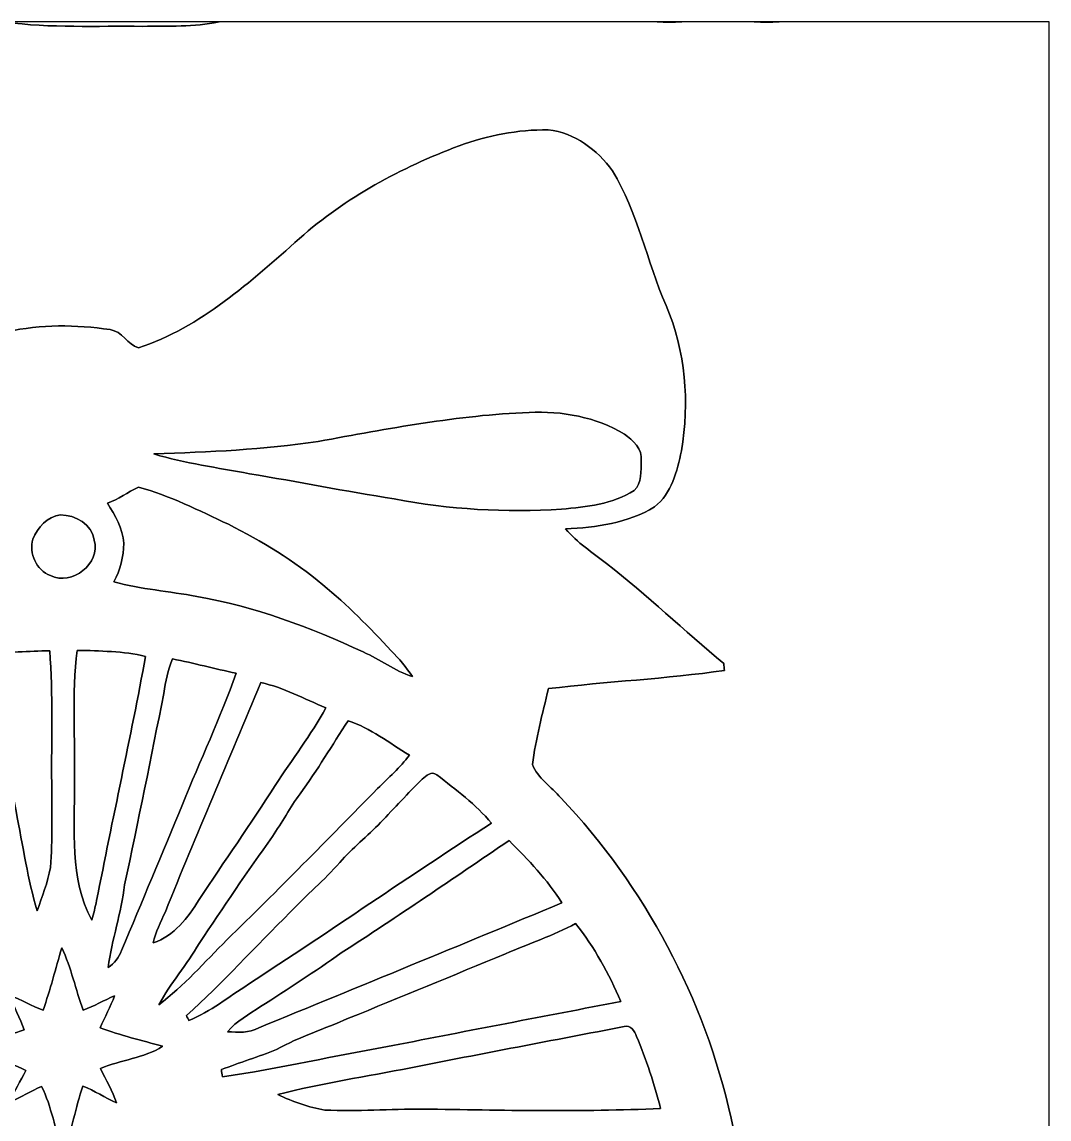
# Model space of a CAD drawing. Header units: centimetres. Extents: x -16.8 to 16.8, y -16.7 to 16.7.
# Drawn here: x -0.74 to 16.77, y -2.04 to 16.67 of the extents above; entities that cross this region are included whole.
import ezdxf

# ---------------------------------------------------------------- set-up
doc = ezdxf.new("R2010")
doc.units = ezdxf.units.CM
doc.header["$MEASUREMENT"] = 0
doc.layers.add('Layer 1', color=7, linetype='Continuous')

msp = doc.modelspace()

# ---------------------------------------------------------------- linework, layer by layer
at = {"layer": 'Layer 1', "color": 7}
for points, knots in [([(-16.77458, 16.66875), (-16.77458, 16.66875), (-15.49682, 16.66875), (-15.49682, 16.66875), (-15.49682, 16.66875), (-15.00046, 16.59537), (-14.48047, 16.54069), (-13.9887, 16.66875), (-13.9887, 16.66875), (-13.9887, 16.66875), (-10.36955, 16.66875), (-10.36955, 16.66875), (-10.36955, 16.66875), (-10.22914, 16.66699), (-10.08839, 16.66699), (-9.94728, 16.66875), (-9.94728, 16.66875), (-9.94728, 16.66875), (-8.74677, 16.66875), (-8.74677, 16.66875), (-8.74677, 16.66875), (-8.60637, 16.66699), (-8.46526, 16.66699), (-8.3245, 16.66875), (-8.3245, 16.66875), (-8.3245, 16.66875), (-1.02623, 16.66875), (-1.02623, 16.66875), (-1.02623, 16.66875), (-0.24836, 16.55939), (0.53975, 16.60419), (1.32292, 16.59361), (1.32292, 16.59361), (1.75613, 16.60243), (2.1971, 16.57703), (2.62361, 16.66875), (2.62361, 16.66875), (2.62361, 16.66875), (10.09156, 16.66875), (10.09156, 16.66875), (10.09156, 16.66875), (10.23126, 16.66699), (10.37237, 16.66699), (10.51384, 16.66875), (10.51384, 16.66875), (10.51384, 16.66875), (11.74962, 16.66875), (11.74962, 16.66875), (11.74962, 16.66875), (11.88932, 16.66699), (12.03078, 16.66699), (12.17189, 16.66875), (12.17189, 16.66875), (12.17189, 16.66875), (16.77458, 16.66875), (16.77458, 16.66875), (16.77458, 16.66875), (16.77458, 16.66875), (16.77458, -16.66875), (16.77458, -16.66875), (16.77458, -16.66875), (16.77458, -16.66875), (-16.77458, -16.66875), (-16.77458, -16.66875), (-16.77458, -16.66875), (-16.77458, -16.66875), (-16.77458, 16.66875), (-16.77458, 16.66875), (-16.77458, 16.66875), (-16.77458, 16.66875), (-16.77458, 16.66875), (-16.77458, 16.66875)], [0, 0, 0, 0, 0.05263158, 0.05263158, 0.05263158, 0.05263158, 0.10526316, 0.10526316, 0.10526316, 0.10526316, 0.15789474, 0.15789474, 0.15789474, 0.15789474, 0.21052632, 0.21052632, 0.21052632, 0.21052632, 0.26315789, 0.26315789, 0.26315789, 0.26315789, 0.31578947, 0.31578947, 0.31578947, 0.31578947, 0.36842105, 0.36842105, 0.36842105, 0.36842105, 0.42105263, 0.42105263, 0.42105263, 0.42105263, 0.47368421, 0.47368421, 0.47368421, 0.47368421, 0.52631579, 0.52631579, 0.52631579, 0.52631579, 0.57894737, 0.57894737, 0.57894737, 0.57894737, 0.63157895, 0.63157895, 0.63157895, 0.63157895, 0.68421053, 0.68421053, 0.68421053, 0.68421053, 0.73684211, 0.73684211, 0.73684211, 0.73684211, 0.78947368, 0.78947368, 0.78947368, 0.78947368, 0.84210526, 0.84210526, 0.84210526, 0.84210526, 0.89473684, 0.89473684, 0.89473684, 0.89473684, 1, 1, 1, 1]), ([(-9.51301, 14.02644), (-9.83368, 13.45001), (-9.97091, 12.79701), (-10.21292, 12.18812), (-10.21292, 12.18812), (-10.44187, 11.61239), (-10.66024, 11.01584), (-10.66624, 10.38825), (-10.66624, 10.38825), (-10.67788, 9.75889), (-10.65248, 9.06533), (-10.27113, 8.53264), (-10.27113, 8.53264), (-9.84744, 8.0899), (-9.18528, 8.09061), (-8.62048, 8.0264), (-8.62048, 8.0264), (-9.08015, 7.59813), (-9.60826, 7.25029), (-10.07463, 6.82907), (-10.07463, 6.82907), (-10.45492, 6.48053), (-10.86838, 6.16832), (-11.22927, 5.79861), (-11.22927, 5.79861), (-11.27689, 5.74887), (-11.31041, 5.68854), (-11.34674, 5.63069), (-11.34674, 5.63069), (-11.03277, 5.52379), (-10.69658, 5.52591), (-10.37026, 5.49487), (-10.37026, 5.49487), (-9.68834, 5.42255), (-9.00571, 5.36152), (-8.32379, 5.29026), (-8.32379, 5.29026), (-8.22254, 4.89656), (-8.13329, 4.49862), (-8.08284, 4.09504), (-8.08284, 4.09504), (-8.02746, 3.94018), (-8.14846, 3.82482), (-8.24265, 3.7278), (-8.24265, 3.7278), (-8.52417, 3.44417), (-8.81168, 3.16442), (-9.05686, 2.84762), (-9.05686, 2.84762), (-10.83275, 0.66463), (-11.83323, -2.16958), (-11.66813, -4.99145), (-11.66813, -4.99145), (-11.62791, -6.1274), (-11.43247, -7.26228), (-11.04618, -8.33296), (-11.04618, -8.33296), (-10.12402, -11.06205), (-8.11318, -13.38545), (-5.59188, -14.76269), (-5.59188, -14.76269), (-4.24639, -15.47742), (-2.77072, -15.95402), (-1.25236, -16.10642), (-1.25236, -16.10642), (2.48144, -16.5287), (6.38492, -15.00011), (8.8071, -12.12286), (8.8071, -12.12286), (9.11684, -11.79054), (9.40788, -11.4367), (9.63789, -11.04406), (9.63789, -11.04406), (10.08592, -10.37167), (10.47891, -9.65976), (10.77912, -8.90905), (10.77912, -8.90905), (11.67977, -6.74511), (11.84451, -4.30706), (11.3538, -2.02248), (11.3538, -2.02248), (10.90154, 0.01588), (9.88554, 1.92476), (8.4515, 3.44205), (8.4515, 3.44205), (8.28428, 3.62338), (8.06309, 3.77543), (7.96607, 4.00614), (7.96607, 4.00614), (8.02464, 4.44359), (8.13541, 4.87327), (8.24089, 5.30154), (8.24089, 5.30154), (9.23854, 5.42325), (10.24431, 5.46911), (11.2395, 5.61128), (11.2395, 5.61128), (11.23703, 5.64056), (11.23209, 5.69877), (11.22997, 5.72805), (11.22997, 5.72805), (10.55511, 6.28685), (9.92505, 6.89857), (9.23008, 7.43267), (9.23008, 7.43267), (8.9916, 7.62388), (8.72913, 7.78898), (8.53017, 8.02534), (8.53017, 8.02534), (9.05404, 8.05145), (9.59414, 8.12165), (10.04958, 8.4014), (10.04958, 8.4014), (10.34097, 8.62965), (10.43481, 9.0103), (10.50819, 9.35426), (10.50819, 9.35426), (10.64754, 10.18328), (10.57839, 11.05711), (10.24537, 11.83393), (10.24537, 11.83393), (9.91552, 12.58923), (9.76665, 13.42108), (9.33203, 14.12981), (9.33203, 14.12981), (9.07239, 14.48647), (8.68856, 14.78315), (8.23701, 14.82866), (8.23701, 14.82866), (7.71878, 14.83536), (7.20302, 14.73129), (6.71618, 14.55667), (6.71618, 14.55667), (5.73123, 14.18272), (4.78296, 13.68107), (3.9938, 12.97481), (3.9938, 12.97481), (3.16759, 12.24245), (2.31528, 11.46316), (1.24919, 11.11179), (1.24919, 11.11179), (1.06856, 11.16683), (0.96943, 11.39754), (0.76553, 11.42224), (0.76553, 11.42224), (0.18591, 11.50937), (-0.41451, 11.51467), (-0.98813, 11.38555), (-0.98813, 11.38555), (-1.15323, 11.33934), (-1.26718, 11.19928), (-1.39559, 11.09627), (-1.39559, 11.09627), (-2.10785, 11.39472), (-2.76613, 11.81135), (-3.3595, 12.30383), (-3.3595, 12.30383), (-3.81141, 12.67354), (-4.2097, 13.10711), (-4.693, 13.43872), (-4.693, 13.43872), (-5.65785, 14.11852), (-6.75993, 14.63428), (-7.9308, 14.82266), (-7.9308, 14.82266), (-8.5665, 14.94472), (-9.20997, 14.57713), (-9.51301, 14.02644)], [0, 0, 0, 0, 0.02325581, 0.02325581, 0.02325581, 0.02325581, 0.04651163, 0.04651163, 0.04651163, 0.04651163, 0.06976744, 0.06976744, 0.06976744, 0.06976744, 0.09302326, 0.09302326, 0.09302326, 0.09302326, 0.11627907, 0.11627907, 0.11627907, 0.11627907, 0.13953488, 0.13953488, 0.13953488, 0.13953488, 0.1627907, 0.1627907, 0.1627907, 0.1627907, 0.18604651, 0.18604651, 0.18604651, 0.18604651, 0.20930233, 0.20930233, 0.20930233, 0.20930233, 0.23255814, 0.23255814, 0.23255814, 0.23255814, 0.25581395, 0.25581395, 0.25581395, 0.25581395, 0.27906977, 0.27906977, 0.27906977, 0.27906977, 0.30232558, 0.30232558, 0.30232558, 0.30232558, 0.3255814, 0.3255814, 0.3255814, 0.3255814, 0.34883721, 0.34883721, 0.34883721, 0.34883721, 0.37209302, 0.37209302, 0.37209302, 0.37209302, 0.39534884, 0.39534884, 0.39534884, 0.39534884, 0.41860465, 0.41860465, 0.41860465, 0.41860465, 0.44186047, 0.44186047, 0.44186047, 0.44186047, 0.46511628, 0.46511628, 0.46511628, 0.46511628, 0.48837209, 0.48837209, 0.48837209, 0.48837209, 0.51162791, 0.51162791, 0.51162791, 0.51162791, 0.53488372, 0.53488372, 0.53488372, 0.53488372, 0.55813953, 0.55813953, 0.55813953, 0.55813953, 0.58139535, 0.58139535, 0.58139535, 0.58139535, 0.60465116, 0.60465116, 0.60465116, 0.60465116, 0.62790698, 0.62790698, 0.62790698, 0.62790698, 0.65116279, 0.65116279, 0.65116279, 0.65116279, 0.6744186, 0.6744186, 0.6744186, 0.6744186, 0.69767442, 0.69767442, 0.69767442, 0.69767442, 0.72093023, 0.72093023, 0.72093023, 0.72093023, 0.74418605, 0.74418605, 0.74418605, 0.74418605, 0.76744186, 0.76744186, 0.76744186, 0.76744186, 0.79069767, 0.79069767, 0.79069767, 0.79069767, 0.81395349, 0.81395349, 0.81395349, 0.81395349, 0.8372093, 0.8372093, 0.8372093, 0.8372093, 0.86046512, 0.86046512, 0.86046512, 0.86046512, 0.88372093, 0.88372093, 0.88372093, 0.88372093, 0.90697674, 0.90697674, 0.90697674, 0.90697674, 0.93023256, 0.93023256, 0.93023256, 0.93023256, 0.95348837, 0.95348837, 0.95348837, 0.95348837, 1, 1, 1, 1]), ([(7.90892, 10.01148), (8.47019, 10.03759), (9.05016, 9.93387), (9.53488, 9.64001), (9.53488, 9.64001), (9.68199, 9.53523), (9.84356, 9.39059), (9.82169, 9.1888), (9.82169, 9.1888), (9.81463, 9.02159), (9.84074, 8.80463), (9.70174, 8.67974), (9.70174, 8.67974), (9.3345, 8.44409), (8.88788, 8.40176), (8.4642, 8.36224), (8.4642, 8.36224), (7.51064, 8.30121), (6.54897, 8.35519), (5.61022, 8.53546), (5.61022, 8.53546), (4.78614, 8.66775), (3.96699, 8.82862), (3.14396, 8.96655), (3.14396, 8.96655), (2.59927, 9.06851), (2.04611, 9.14118), (1.51412, 9.30275), (1.51412, 9.30275), (2.45004, 9.33909), (3.38949, 9.37401), (4.31659, 9.51618), (4.31659, 9.51618), (5.5058, 9.73349), (6.69784, 9.96315), (7.90892, 10.01148)], [0, 0, 0, 0, 0.1, 0.1, 0.1, 0.1, 0.2, 0.2, 0.2, 0.2, 0.3, 0.3, 0.3, 0.3, 0.4, 0.4, 0.4, 0.4, 0.5, 0.5, 0.5, 0.5, 0.6, 0.6, 0.6, 0.6, 0.7, 0.7, 0.7, 0.7, 0.8, 0.8, 0.8, 0.8, 1, 1, 1, 1]), ([(0.72002, 8.46314), (0.9084, 8.52981), (1.07103, 8.6487), (1.24848, 8.73689), (1.24848, 8.73689), (1.78541, 8.59261), (2.28318, 8.33861), (2.78447, 8.10366), (2.78447, 8.10366), (3.35139, 7.81367), (3.9056, 7.48736), (4.39102, 7.07249), (4.39102, 7.07249), (4.81189, 6.73135), (5.19042, 6.34294), (5.56084, 5.94854), (5.56084, 5.94854), (5.68854, 5.80849), (5.81907, 5.66843), (5.92032, 5.50721), (5.92032, 5.50721), (5.62187, 5.60564), (5.36716, 5.79861), (5.08176, 5.92667), (5.08176, 5.92667), (4.1783, 6.35035), (3.23215, 6.70101), (2.24578, 6.87211), (2.24578, 6.87211), (1.77588, 6.96419), (1.29434, 6.99382), (0.83256, 7.12294), (0.83256, 7.12294), (0.93804, 7.32508), (0.99907, 7.5505), (1.00013, 7.7791), (1.00013, 7.7791), (0.97719, 8.03204), (0.85549, 8.25535), (0.72002, 8.46314)], [0, 0, 0, 0, 0.09090909, 0.09090909, 0.09090909, 0.09090909, 0.18181818, 0.18181818, 0.18181818, 0.18181818, 0.27272727, 0.27272727, 0.27272727, 0.27272727, 0.36363636, 0.36363636, 0.36363636, 0.36363636, 0.45454545, 0.45454545, 0.45454545, 0.45454545, 0.54545455, 0.54545455, 0.54545455, 0.54545455, 0.63636364, 0.63636364, 0.63636364, 0.63636364, 0.72727273, 0.72727273, 0.72727273, 0.72727273, 0.81818182, 0.81818182, 0.81818182, 0.81818182, 1, 1, 1, 1]), ([(-0.07796, 8.26276), (0.1711, 8.26629), (0.46249, 8.10084), (0.49565, 7.83414), (0.49565, 7.83414), (0.6096, 7.42844), (0.11818, 7.05379), (-0.25118, 7.22842), (-0.25118, 7.22842), (-0.49177, 7.32296), (-0.61842, 7.60871), (-0.55139, 7.85283), (-0.55139, 7.85283), (-0.46143, 8.0458), (-0.30727, 8.23948), (-0.07796, 8.26276)], [0, 0, 0, 0, 0.2, 0.2, 0.2, 0.2, 0.4, 0.4, 0.4, 0.4, 0.6, 0.6, 0.6, 0.6, 1, 1, 1, 1]), ([(-1.33033, 5.87304), (-0.97649, 5.92314), (-0.61948, 5.94042), (-0.26247, 5.94854), (-0.26247, 5.94854), (-0.20532, 5.19606), (-0.23636, 4.44041), (-0.22825, 3.68653), (-0.22825, 3.68653), (-0.23248, 3.20887), (-0.2099, 2.72979), (-0.25047, 2.25284), (-0.25047, 2.25284), (-0.29316, 1.99743), (-0.39441, 1.75613), (-0.47519, 1.5113), (-0.47519, 1.5113), (-0.55598, 1.77906), (-0.61807, 2.05176), (-0.66922, 2.32657), (-0.66922, 2.32657), (-0.88794, 3.50908), (-1.13206, 4.68701), (-1.33033, 5.87304)], [0, 0, 0, 0, 0.14285714, 0.14285714, 0.14285714, 0.14285714, 0.28571429, 0.28571429, 0.28571429, 0.28571429, 0.42857143, 0.42857143, 0.42857143, 0.42857143, 0.57142857, 0.57142857, 0.57142857, 0.57142857, 0.71428571, 0.71428571, 0.71428571, 0.71428571, 1, 1, 1, 1]), ([(0.20532, 5.95418), (0.59514, 5.94501), (0.9906, 5.94113), (1.37301, 5.85188), (1.37301, 5.85188), (1.11407, 4.45982), (0.80857, 3.07693), (0.53763, 1.68698), (0.53763, 1.68698), (0.51223, 1.57692), (0.4886, 1.46438), (0.45544, 1.35573), (0.45544, 1.35573), (0.06138, 2.06657), (0.17251, 2.90865), (0.15804, 3.68653), (0.15804, 3.68653), (0.17639, 4.44183), (0.11077, 5.20277), (0.20532, 5.95418)], [0, 0, 0, 0, 0.16666667, 0.16666667, 0.16666667, 0.16666667, 0.33333333, 0.33333333, 0.33333333, 0.33333333, 0.5, 0.5, 0.5, 0.5, 0.66666667, 0.66666667, 0.66666667, 0.66666667, 1, 1, 1, 1]), ([(1.83021, 5.80919), (2.19357, 5.73546), (2.55199, 5.64056), (2.915, 5.56436), (2.915, 5.56436), (2.65042, 4.80378), (2.30082, 4.07458), (2.00025, 3.3274), (2.00025, 3.3274), (1.66088, 2.49484), (1.30845, 1.66793), (0.96308, 0.83785), (0.96308, 0.83785), (0.92004, 0.71826), (0.84138, 0.61595), (0.73413, 0.54716), (0.73413, 0.54716), (0.79904, 1.0227), (0.95603, 1.4799), (1.01459, 1.95721), (1.01459, 1.95721), (1.24495, 3.04341), (1.46826, 4.13103), (1.68169, 5.22076), (1.68169, 5.22076), (1.71521, 5.42008), (1.75084, 5.62222), (1.83021, 5.80919)], [0, 0, 0, 0, 0.125, 0.125, 0.125, 0.125, 0.25, 0.25, 0.25, 0.25, 0.375, 0.375, 0.375, 0.375, 0.5, 0.5, 0.5, 0.5, 0.625, 0.625, 0.625, 0.625, 0.75, 0.75, 0.75, 0.75, 1, 1, 1, 1]), ([(3.33551, 5.4042), (3.7271, 5.32342), (4.07846, 5.12339), (4.44641, 4.97487), (4.44641, 4.97487), (4.19453, 4.51097), (3.86715, 4.09363), (3.58246, 3.65019), (3.58246, 3.65019), (3.16089, 2.99438), (2.71498, 2.35444), (2.28424, 1.70462), (2.28424, 1.70462), (2.09479, 1.39241), (1.8602, 1.08691), (1.50072, 0.96696), (1.50072, 0.96696), (1.54587, 1.15253), (1.63124, 1.32433), (1.70991, 1.49754), (1.70991, 1.49754), (2.23344, 2.80741), (2.79682, 4.10104), (3.33551, 5.4042)], [0, 0, 0, 0, 0.14285714, 0.14285714, 0.14285714, 0.14285714, 0.28571429, 0.28571429, 0.28571429, 0.28571429, 0.42857143, 0.42857143, 0.42857143, 0.42857143, 0.57142857, 0.57142857, 0.57142857, 0.57142857, 0.71428571, 0.71428571, 0.71428571, 0.71428571, 1, 1, 1, 1]), ([(4.82424, 4.75544), (5.20559, 4.62492), (5.52838, 4.37515), (5.86952, 4.16701), (5.86952, 4.16701), (5.71288, 3.9557), (5.51039, 3.78531), (5.32836, 3.59692), (5.32836, 3.59692), (4.47463, 2.73368), (3.62902, 1.86267), (2.75696, 1.01741), (2.75696, 1.01741), (2.38231, 0.63676), (2.02212, 0.23707), (1.59632, -0.08925), (1.59632, -0.08925), (1.79705, 0.27905), (2.07433, 0.59761), (2.28812, 0.95814), (2.28812, 0.95814), (2.69522, 1.57092), (3.10691, 2.18087), (3.53307, 2.78095), (3.53307, 2.78095), (3.69852, 3.01837), (3.83364, 3.27589), (4.00579, 3.50908), (4.00579, 3.50908), (4.30071, 3.90948), (4.5526, 4.33917), (4.82424, 4.75544)], [0, 0, 0, 0, 0.11111111, 0.11111111, 0.11111111, 0.11111111, 0.22222222, 0.22222222, 0.22222222, 0.22222222, 0.33333333, 0.33333333, 0.33333333, 0.33333333, 0.44444444, 0.44444444, 0.44444444, 0.44444444, 0.55555556, 0.55555556, 0.55555556, 0.55555556, 0.66666667, 0.66666667, 0.66666667, 0.66666667, 0.77777778, 0.77777778, 0.77777778, 0.77777778, 1, 1, 1, 1]), ([(6.08718, 3.75638), (6.1528, 3.81141), (6.25052, 3.90525), (6.33624, 3.83152), (6.33624, 3.83152), (6.66503, 3.57928), (6.99982, 3.32528), (7.27075, 3.00884), (7.27075, 3.00884), (5.87657, 2.11138), (4.5145, 1.16522), (3.12526, 0.26035), (3.12526, 0.26035), (2.79224, 0.04763), (2.47826, -0.2032), (2.11208, -0.35736), (2.11208, -0.35736), (2.10114, -0.3362), (2.07892, -0.29351), (2.06798, -0.27199), (2.06798, -0.27199), (2.68887, 0.28328), (3.24238, 0.9077), (3.83893, 1.48802), (3.83893, 1.48802), (4.1088, 1.78294), (4.42277, 2.03412), (4.68136, 2.33892), (4.68136, 2.33892), (4.89585, 2.58339), (5.15408, 2.78377), (5.37739, 3.01872), (5.37739, 3.01872), (5.61446, 3.26425), (5.84271, 3.51825), (6.08718, 3.75638)], [0, 0, 0, 0, 0.1, 0.1, 0.1, 0.1, 0.2, 0.2, 0.2, 0.2, 0.3, 0.3, 0.3, 0.3, 0.4, 0.4, 0.4, 0.4, 0.5, 0.5, 0.5, 0.5, 0.6, 0.6, 0.6, 0.6, 0.7, 0.7, 0.7, 0.7, 0.8, 0.8, 0.8, 0.8, 1, 1, 1, 1]), ([(4.70817, 0.79551), (5.67126, 1.41993), (6.62023, 2.06516), (7.56814, 2.71216), (7.56814, 2.71216), (7.89517, 2.38337), (8.22396, 2.04541), (8.46772, 1.64818), (8.46772, 1.64818), (6.74687, 0.93451), (5.02497, 0.22366), (3.30024, -0.48048), (3.30024, -0.48048), (3.13584, -0.56833), (2.94852, -0.56374), (2.7686, -0.54716), (2.7686, -0.54716), (2.92135, -0.36371), (3.1369, -0.25188), (3.33128, -0.1203), (3.33128, -0.1203), (3.79801, 0.17357), (4.25732, 0.47801), (4.70817, 0.79551)], [0, 0, 0, 0, 0.14285714, 0.14285714, 0.14285714, 0.14285714, 0.28571429, 0.28571429, 0.28571429, 0.28571429, 0.42857143, 0.42857143, 0.42857143, 0.42857143, 0.57142857, 0.57142857, 0.57142857, 0.57142857, 0.71428571, 0.71428571, 0.71428571, 0.71428571, 1, 1, 1, 1]), ([(7.50817, 0.78246), (7.90646, 0.95285), (8.32097, 1.08903), (8.70267, 1.29611), (8.70267, 1.29611), (9.02335, 0.89429), (9.26994, 0.43744), (9.47632, -0.0321), (9.47632, -0.0321), (8.17951, -0.28187), (6.88199, -0.52881), (5.58624, -0.78458), (5.58624, -0.78458), (4.61539, -0.95003), (3.65513, -1.17687), (2.68041, -1.31657), (2.68041, -1.31657), (2.67476, -1.27564), (2.66947, -1.23472), (2.66418, -1.19451), (2.66418, -1.19451), (2.97533, -1.07139), (3.29812, -0.97861), (3.60645, -0.84843), (3.60645, -0.84843), (3.99697, -0.63359), (4.42419, -0.49989), (4.83059, -0.31962), (4.83059, -0.31962), (5.72523, 0.04269), (6.6167, 0.4124), (7.50817, 0.78246)], [0, 0, 0, 0, 0.11111111, 0.11111111, 0.11111111, 0.11111111, 0.22222222, 0.22222222, 0.22222222, 0.22222222, 0.33333333, 0.33333333, 0.33333333, 0.33333333, 0.44444444, 0.44444444, 0.44444444, 0.44444444, 0.55555556, 0.55555556, 0.55555556, 0.55555556, 0.66666667, 0.66666667, 0.66666667, 0.66666667, 0.77777778, 0.77777778, 0.77777778, 0.77777778, 1, 1, 1, 1]), ([(-0.05786, 0.88336), (0.1076, 0.54434), (0.17568, 0.1711), (0.30692, -0.18062), (0.30692, -0.18062), (0.49107, -0.11077), (0.66287, -0.01411), (0.84279, 0.06562), (0.84279, 0.06562), (0.77717, -0.12347), (0.67451, -0.29598), (0.59761, -0.48048), (0.59761, -0.48048), (0.94439, -0.61101), (1.30634, -0.69533), (1.66229, -0.79622), (1.66229, -0.79622), (1.34303, -1.00154), (0.94862, -1.02729), (0.60431, -1.17581), (0.60431, -1.17581), (0.69638, -1.37019), (0.80751, -1.55681), (0.87771, -1.76107), (0.87771, -1.76107), (0.68086, -1.67499), (0.502, -1.55363), (0.30233, -1.47496), (0.30233, -1.47496), (0.17251, -1.83727), (0.12735, -2.22779), (-0.04057, -2.57598), (-0.04057, -2.57598), (-0.1711, -2.21368), (-0.23001, -1.82668), (-0.40181, -1.4792), (-0.40181, -1.4792), (-0.58173, -1.56492), (-0.75318, -1.66758), (-0.93839, -1.74202), (-0.93839, -1.74202), (-0.86289, -1.55822), (-0.76024, -1.38748), (-0.67204, -1.21003), (-0.67204, -1.21003), (-1.01353, -1.02553), (-1.41464, -0.99766), (-1.76001, -0.8195), (-1.76001, -0.8195), (-1.40617, -0.72108), (-1.04775, -0.63712), (-0.70026, -0.51611), (-0.70026, -0.51611), (-0.76941, -0.31538), (-0.87242, -0.12876), (-0.94368, 0.07091), (-0.94368, 0.07091), (-0.74824, -0.00035), (-0.56868, -0.1076), (-0.37394, -0.18203), (-0.37394, -0.18203), (-0.25471, 0.16898), (-0.15946, 0.52705), (-0.05786, 0.88336)], [0, 0, 0, 0, 0.05882353, 0.05882353, 0.05882353, 0.05882353, 0.11764706, 0.11764706, 0.11764706, 0.11764706, 0.17647059, 0.17647059, 0.17647059, 0.17647059, 0.23529412, 0.23529412, 0.23529412, 0.23529412, 0.29411765, 0.29411765, 0.29411765, 0.29411765, 0.35294118, 0.35294118, 0.35294118, 0.35294118, 0.41176471, 0.41176471, 0.41176471, 0.41176471, 0.47058824, 0.47058824, 0.47058824, 0.47058824, 0.52941176, 0.52941176, 0.52941176, 0.52941176, 0.58823529, 0.58823529, 0.58823529, 0.58823529, 0.64705882, 0.64705882, 0.64705882, 0.64705882, 0.70588235, 0.70588235, 0.70588235, 0.70588235, 0.76470588, 0.76470588, 0.76470588, 0.76470588, 0.82352941, 0.82352941, 0.82352941, 0.82352941, 0.88235294, 0.88235294, 0.88235294, 0.88235294, 1, 1, 1, 1]), ([(9.53241, -0.45967), (9.64353, -0.42968), (9.70668, -0.54293), (9.74337, -0.62794), (9.74337, -0.62794), (9.912, -1.02623), (10.04147, -1.44039), (10.15224, -1.85843), (10.15224, -1.85843), (8.80181, -1.91664), (7.44855, -1.88842), (6.09741, -1.86584), (6.09741, -1.86584), (5.54108, -1.86902), (4.98404, -1.90712), (4.42771, -1.88348), (4.42771, -1.88348), (4.14937, -1.83762), (3.8795, -1.74202), (3.62691, -1.61784), (3.62691, -1.61784), (4.37303, -1.42663), (5.13786, -1.31092), (5.89421, -1.16346), (5.89421, -1.16346), (7.1053, -0.92146), (8.31991, -0.69462), (9.53241, -0.45967)], [0, 0, 0, 0, 0.125, 0.125, 0.125, 0.125, 0.25, 0.25, 0.25, 0.25, 0.375, 0.375, 0.375, 0.375, 0.5, 0.5, 0.5, 0.5, 0.625, 0.625, 0.625, 0.625, 0.75, 0.75, 0.75, 0.75, 1, 1, 1, 1])]:
    msp.add_open_spline(points, degree=3, knots=knots, dxfattribs=at)
at = {"layer": 'Layer 1', "color": 251}
for points, knots in [([(-1.02623, 16.66875), (-1.02623, 16.66875), (2.62361, 16.66875), (2.62361, 16.66875), (2.62361, 16.66875), (2.1971, 16.57703), (1.75613, 16.60243), (1.32292, 16.59361), (1.32292, 16.59361), (0.53975, 16.60419), (-0.24836, 16.55939), (-1.02623, 16.66875)], [0, 0, 0, 0, 0.25, 0.25, 0.25, 0.25, 0.5, 0.5, 0.5, 0.5, 1, 1, 1, 1]), ([(10.09156, 16.66875), (10.09156, 16.66875), (10.51384, 16.66875), (10.51384, 16.66875), (10.51384, 16.66875), (10.37237, 16.66699), (10.23126, 16.66699), (10.09156, 16.66875)], [0, 0, 0, 0, 0.33333333, 0.33333333, 0.33333333, 0.33333333, 1, 1, 1, 1]), ([(11.74962, 16.66875), (11.74962, 16.66875), (12.17189, 16.66875), (12.17189, 16.66875), (12.17189, 16.66875), (12.03078, 16.66699), (11.88932, 16.66699), (11.74962, 16.66875)], [0, 0, 0, 0, 0.33333333, 0.33333333, 0.33333333, 0.33333333, 1, 1, 1, 1]), ([(-9.51301, 14.02644), (-9.20997, 14.57713), (-8.5665, 14.94472), (-7.9308, 14.82266), (-7.9308, 14.82266), (-6.75993, 14.63428), (-5.65785, 14.11852), (-4.693, 13.43872), (-4.693, 13.43872), (-4.2097, 13.10711), (-3.81141, 12.67354), (-3.3595, 12.30383), (-3.3595, 12.30383), (-2.76613, 11.81135), (-2.10785, 11.39472), (-1.39559, 11.09627), (-1.39559, 11.09627), (-1.26718, 11.19928), (-1.15323, 11.33934), (-0.98813, 11.38555), (-0.98813, 11.38555), (-0.41451, 11.51467), (0.18591, 11.50937), (0.76553, 11.42224), (0.76553, 11.42224), (0.96943, 11.39754), (1.06856, 11.16683), (1.24919, 11.11179), (1.24919, 11.11179), (2.31528, 11.46316), (3.16759, 12.24245), (3.9938, 12.97481), (3.9938, 12.97481), (4.78296, 13.68107), (5.73123, 14.18272), (6.71618, 14.55667), (6.71618, 14.55667), (7.20302, 14.73129), (7.71878, 14.83536), (8.23701, 14.82866), (8.23701, 14.82866), (8.68856, 14.78315), (9.07239, 14.48647), (9.33203, 14.12981), (9.33203, 14.12981), (9.76665, 13.42108), (9.91552, 12.58923), (10.24537, 11.83393), (10.24537, 11.83393), (10.57839, 11.05711), (10.64754, 10.18328), (10.50819, 9.35426), (10.50819, 9.35426), (10.43481, 9.0103), (10.34097, 8.62965), (10.04958, 8.4014), (10.04958, 8.4014), (9.59414, 8.12165), (9.05404, 8.05145), (8.53017, 8.02534), (8.53017, 8.02534), (8.72913, 7.78898), (8.9916, 7.62388), (9.23008, 7.43267), (9.23008, 7.43267), (9.92505, 6.89857), (10.55511, 6.28685), (11.22997, 5.72805), (11.22997, 5.72805), (11.23209, 5.69877), (11.23703, 5.64056), (11.2395, 5.61128), (11.2395, 5.61128), (10.24431, 5.46911), (9.23854, 5.42325), (8.24089, 5.30154), (8.24089, 5.30154), (8.13541, 4.87327), (8.02464, 4.44359), (7.96607, 4.00614), (7.96607, 4.00614), (8.06309, 3.77543), (8.28428, 3.62338), (8.4515, 3.44205), (8.4515, 3.44205), (9.88554, 1.92476), (10.90154, 0.01588), (11.3538, -2.02248), (11.3538, -2.02248), (11.84451, -4.30706), (11.67977, -6.74511), (10.77912, -8.90905), (10.77912, -8.90905), (10.47891, -9.65976), (10.08592, -10.37167), (9.63789, -11.04406), (9.63789, -11.04406), (9.40788, -11.4367), (9.11684, -11.79054), (8.8071, -12.12286), (8.8071, -12.12286), (6.38492, -15.00011), (2.48144, -16.5287), (-1.25236, -16.10642), (-1.25236, -16.10642), (-2.77072, -15.95402), (-4.24639, -15.47742), (-5.59188, -14.76269), (-5.59188, -14.76269), (-8.11318, -13.38545), (-10.12402, -11.06205), (-11.04618, -8.33296), (-11.04618, -8.33296), (-11.43247, -7.26228), (-11.62791, -6.1274), (-11.66813, -4.99145), (-11.66813, -4.99145), (-11.83323, -2.16958), (-10.83275, 0.66463), (-9.05686, 2.84762), (-9.05686, 2.84762), (-8.81168, 3.16442), (-8.52417, 3.44417), (-8.24265, 3.7278), (-8.24265, 3.7278), (-8.14846, 3.82482), (-8.02746, 3.94018), (-8.08284, 4.09504), (-8.08284, 4.09504), (-8.13329, 4.49862), (-8.22254, 4.89656), (-8.32379, 5.29026), (-8.32379, 5.29026), (-9.00571, 5.36152), (-9.68834, 5.42255), (-10.37026, 5.49487), (-10.37026, 5.49487), (-10.69658, 5.52591), (-11.03277, 5.52379), (-11.34674, 5.63069), (-11.34674, 5.63069), (-11.31041, 5.68854), (-11.27689, 5.74887), (-11.22927, 5.79861), (-11.22927, 5.79861), (-10.86838, 6.16832), (-10.45492, 6.48053), (-10.07463, 6.82907), (-10.07463, 6.82907), (-9.60826, 7.25029), (-9.08015, 7.59813), (-8.62048, 8.0264), (-8.62048, 8.0264), (-9.18528, 8.09061), (-9.84744, 8.0899), (-10.27113, 8.53264), (-10.27113, 8.53264), (-10.65248, 9.06533), (-10.67788, 9.75889), (-10.66624, 10.38825), (-10.66624, 10.38825), (-10.66024, 11.01584), (-10.44187, 11.61239), (-10.21292, 12.18812), (-10.21292, 12.18812), (-9.97091, 12.79701), (-9.83368, 13.45001), (-9.51301, 14.02644), (-9.51301, 14.02644), (-9.51301, 14.02644), (-9.51301, 14.02644), (-9.51301, 14.02644)], [0, 0, 0, 0, 0.02272727, 0.02272727, 0.02272727, 0.02272727, 0.04545455, 0.04545455, 0.04545455, 0.04545455, 0.06818182, 0.06818182, 0.06818182, 0.06818182, 0.09090909, 0.09090909, 0.09090909, 0.09090909, 0.11363636, 0.11363636, 0.11363636, 0.11363636, 0.13636364, 0.13636364, 0.13636364, 0.13636364, 0.15909091, 0.15909091, 0.15909091, 0.15909091, 0.18181818, 0.18181818, 0.18181818, 0.18181818, 0.20454545, 0.20454545, 0.20454545, 0.20454545, 0.22727273, 0.22727273, 0.22727273, 0.22727273, 0.25, 0.25, 0.25, 0.25, 0.27272727, 0.27272727, 0.27272727, 0.27272727, 0.29545455, 0.29545455, 0.29545455, 0.29545455, 0.31818182, 0.31818182, 0.31818182, 0.31818182, 0.34090909, 0.34090909, 0.34090909, 0.34090909, 0.36363636, 0.36363636, 0.36363636, 0.36363636, 0.38636364, 0.38636364, 0.38636364, 0.38636364, 0.40909091, 0.40909091, 0.40909091, 0.40909091, 0.43181818, 0.43181818, 0.43181818, 0.43181818, 0.45454545, 0.45454545, 0.45454545, 0.45454545, 0.47727273, 0.47727273, 0.47727273, 0.47727273, 0.5, 0.5, 0.5, 0.5, 0.52272727, 0.52272727, 0.52272727, 0.52272727, 0.54545455, 0.54545455, 0.54545455, 0.54545455, 0.56818182, 0.56818182, 0.56818182, 0.56818182, 0.59090909, 0.59090909, 0.59090909, 0.59090909, 0.61363636, 0.61363636, 0.61363636, 0.61363636, 0.63636364, 0.63636364, 0.63636364, 0.63636364, 0.65909091, 0.65909091, 0.65909091, 0.65909091, 0.68181818, 0.68181818, 0.68181818, 0.68181818, 0.70454545, 0.70454545, 0.70454545, 0.70454545, 0.72727273, 0.72727273, 0.72727273, 0.72727273, 0.75, 0.75, 0.75, 0.75, 0.77272727, 0.77272727, 0.77272727, 0.77272727, 0.79545455, 0.79545455, 0.79545455, 0.79545455, 0.81818182, 0.81818182, 0.81818182, 0.81818182, 0.84090909, 0.84090909, 0.84090909, 0.84090909, 0.86363636, 0.86363636, 0.86363636, 0.86363636, 0.88636364, 0.88636364, 0.88636364, 0.88636364, 0.90909091, 0.90909091, 0.90909091, 0.90909091, 0.93181818, 0.93181818, 0.93181818, 0.93181818, 0.95454545, 0.95454545, 0.95454545, 0.95454545, 1, 1, 1, 1]), ([(7.90892, 10.01148), (6.69784, 9.96315), (5.5058, 9.73349), (4.31659, 9.51618), (4.31659, 9.51618), (3.38949, 9.37401), (2.45004, 9.33909), (1.51412, 9.30275), (1.51412, 9.30275), (2.04611, 9.14118), (2.59927, 9.06851), (3.14396, 8.96655), (3.14396, 8.96655), (3.96699, 8.82862), (4.78614, 8.66775), (5.61022, 8.53546), (5.61022, 8.53546), (6.54897, 8.35519), (7.51064, 8.30121), (8.4642, 8.36224), (8.4642, 8.36224), (8.88788, 8.40176), (9.3345, 8.44409), (9.70174, 8.67974), (9.70174, 8.67974), (9.84074, 8.80463), (9.81463, 9.02159), (9.82169, 9.1888), (9.82169, 9.1888), (9.84356, 9.39059), (9.68199, 9.53523), (9.53488, 9.64001), (9.53488, 9.64001), (9.05016, 9.93387), (8.47019, 10.03759), (7.90892, 10.01148), (7.90892, 10.01148), (7.90892, 10.01148), (7.90892, 10.01148), (7.90892, 10.01148)], [0, 0, 0, 0, 0.09090909, 0.09090909, 0.09090909, 0.09090909, 0.18181818, 0.18181818, 0.18181818, 0.18181818, 0.27272727, 0.27272727, 0.27272727, 0.27272727, 0.36363636, 0.36363636, 0.36363636, 0.36363636, 0.45454545, 0.45454545, 0.45454545, 0.45454545, 0.54545455, 0.54545455, 0.54545455, 0.54545455, 0.63636364, 0.63636364, 0.63636364, 0.63636364, 0.72727273, 0.72727273, 0.72727273, 0.72727273, 0.81818182, 0.81818182, 0.81818182, 0.81818182, 1, 1, 1, 1]), ([(0.72002, 8.46314), (0.85549, 8.25535), (0.97719, 8.03204), (1.00013, 7.7791), (1.00013, 7.7791), (0.99907, 7.5505), (0.93804, 7.32508), (0.83256, 7.12294), (0.83256, 7.12294), (1.29434, 6.99382), (1.77588, 6.96419), (2.24578, 6.87211), (2.24578, 6.87211), (3.23215, 6.70101), (4.1783, 6.35035), (5.08176, 5.92667), (5.08176, 5.92667), (5.36716, 5.79861), (5.62187, 5.60564), (5.92032, 5.50721), (5.92032, 5.50721), (5.81907, 5.66843), (5.68854, 5.80849), (5.56084, 5.94854), (5.56084, 5.94854), (5.19042, 6.34294), (4.81189, 6.73135), (4.39102, 7.07249), (4.39102, 7.07249), (3.9056, 7.48736), (3.35139, 7.81367), (2.78447, 8.10366), (2.78447, 8.10366), (2.28318, 8.33861), (1.78541, 8.59261), (1.24848, 8.73689), (1.24848, 8.73689), (1.07103, 8.6487), (0.9084, 8.52981), (0.72002, 8.46314), (0.72002, 8.46314), (0.72002, 8.46314), (0.72002, 8.46314), (0.72002, 8.46314)], [0, 0, 0, 0, 0.08333333, 0.08333333, 0.08333333, 0.08333333, 0.16666667, 0.16666667, 0.16666667, 0.16666667, 0.25, 0.25, 0.25, 0.25, 0.33333333, 0.33333333, 0.33333333, 0.33333333, 0.41666667, 0.41666667, 0.41666667, 0.41666667, 0.5, 0.5, 0.5, 0.5, 0.58333333, 0.58333333, 0.58333333, 0.58333333, 0.66666667, 0.66666667, 0.66666667, 0.66666667, 0.75, 0.75, 0.75, 0.75, 0.83333333, 0.83333333, 0.83333333, 0.83333333, 1, 1, 1, 1]), ([(-0.07796, 8.26276), (-0.30727, 8.23948), (-0.46143, 8.0458), (-0.55139, 7.85283), (-0.55139, 7.85283), (-0.61842, 7.60871), (-0.49177, 7.32296), (-0.25118, 7.22842), (-0.25118, 7.22842), (0.11818, 7.05379), (0.6096, 7.42844), (0.49565, 7.83414), (0.49565, 7.83414), (0.46249, 8.10084), (0.1711, 8.26629), (-0.07796, 8.26276), (-0.07796, 8.26276), (-0.07796, 8.26276), (-0.07796, 8.26276), (-0.07796, 8.26276)], [0, 0, 0, 0, 0.16666667, 0.16666667, 0.16666667, 0.16666667, 0.33333333, 0.33333333, 0.33333333, 0.33333333, 0.5, 0.5, 0.5, 0.5, 0.66666667, 0.66666667, 0.66666667, 0.66666667, 1, 1, 1, 1]), ([(-1.33033, 5.87304), (-1.13206, 4.68701), (-0.88794, 3.50908), (-0.66922, 2.32657), (-0.66922, 2.32657), (-0.61807, 2.05176), (-0.55598, 1.77906), (-0.47519, 1.5113), (-0.47519, 1.5113), (-0.39441, 1.75613), (-0.29316, 1.99743), (-0.25047, 2.25284), (-0.25047, 2.25284), (-0.2099, 2.72979), (-0.23248, 3.20887), (-0.22825, 3.68653), (-0.22825, 3.68653), (-0.23636, 4.44041), (-0.20532, 5.19606), (-0.26247, 5.94854), (-0.26247, 5.94854), (-0.61948, 5.94042), (-0.97649, 5.92314), (-1.33033, 5.87304), (-1.33033, 5.87304), (-1.33033, 5.87304), (-1.33033, 5.87304), (-1.33033, 5.87304)], [0, 0, 0, 0, 0.125, 0.125, 0.125, 0.125, 0.25, 0.25, 0.25, 0.25, 0.375, 0.375, 0.375, 0.375, 0.5, 0.5, 0.5, 0.5, 0.625, 0.625, 0.625, 0.625, 0.75, 0.75, 0.75, 0.75, 1, 1, 1, 1]), ([(0.20532, 5.95418), (0.11077, 5.20277), (0.17639, 4.44183), (0.15804, 3.68653), (0.15804, 3.68653), (0.17251, 2.90865), (0.06138, 2.06657), (0.45544, 1.35573), (0.45544, 1.35573), (0.4886, 1.46438), (0.51223, 1.57692), (0.53763, 1.68698), (0.53763, 1.68698), (0.80857, 3.07693), (1.11407, 4.45982), (1.37301, 5.85188), (1.37301, 5.85188), (0.9906, 5.94113), (0.59514, 5.94501), (0.20532, 5.95418), (0.20532, 5.95418), (0.20532, 5.95418), (0.20532, 5.95418), (0.20532, 5.95418)], [0, 0, 0, 0, 0.14285714, 0.14285714, 0.14285714, 0.14285714, 0.28571429, 0.28571429, 0.28571429, 0.28571429, 0.42857143, 0.42857143, 0.42857143, 0.42857143, 0.57142857, 0.57142857, 0.57142857, 0.57142857, 0.71428571, 0.71428571, 0.71428571, 0.71428571, 1, 1, 1, 1]), ([(1.83021, 5.80919), (1.75084, 5.62222), (1.71521, 5.42008), (1.68169, 5.22076), (1.68169, 5.22076), (1.46826, 4.13103), (1.24495, 3.04341), (1.01459, 1.95721), (1.01459, 1.95721), (0.95603, 1.4799), (0.79904, 1.0227), (0.73413, 0.54716), (0.73413, 0.54716), (0.84138, 0.61595), (0.92004, 0.71826), (0.96308, 0.83785), (0.96308, 0.83785), (1.30845, 1.66793), (1.66088, 2.49484), (2.00025, 3.3274), (2.00025, 3.3274), (2.30082, 4.07458), (2.65042, 4.80378), (2.915, 5.56436), (2.915, 5.56436), (2.55199, 5.64056), (2.19357, 5.73546), (1.83021, 5.80919), (1.83021, 5.80919), (1.83021, 5.80919), (1.83021, 5.80919), (1.83021, 5.80919)], [0, 0, 0, 0, 0.11111111, 0.11111111, 0.11111111, 0.11111111, 0.22222222, 0.22222222, 0.22222222, 0.22222222, 0.33333333, 0.33333333, 0.33333333, 0.33333333, 0.44444444, 0.44444444, 0.44444444, 0.44444444, 0.55555556, 0.55555556, 0.55555556, 0.55555556, 0.66666667, 0.66666667, 0.66666667, 0.66666667, 0.77777778, 0.77777778, 0.77777778, 0.77777778, 1, 1, 1, 1]), ([(3.33551, 5.4042), (2.79682, 4.10104), (2.23344, 2.80741), (1.70991, 1.49754), (1.70991, 1.49754), (1.63124, 1.32433), (1.54587, 1.15253), (1.50072, 0.96696), (1.50072, 0.96696), (1.8602, 1.08691), (2.09479, 1.39241), (2.28424, 1.70462), (2.28424, 1.70462), (2.71498, 2.35444), (3.16089, 2.99438), (3.58246, 3.65019), (3.58246, 3.65019), (3.86715, 4.09363), (4.19453, 4.51097), (4.44641, 4.97487), (4.44641, 4.97487), (4.07846, 5.12339), (3.7271, 5.32342), (3.33551, 5.4042), (3.33551, 5.4042), (3.33551, 5.4042), (3.33551, 5.4042), (3.33551, 5.4042)], [0, 0, 0, 0, 0.125, 0.125, 0.125, 0.125, 0.25, 0.25, 0.25, 0.25, 0.375, 0.375, 0.375, 0.375, 0.5, 0.5, 0.5, 0.5, 0.625, 0.625, 0.625, 0.625, 0.75, 0.75, 0.75, 0.75, 1, 1, 1, 1]), ([(4.82424, 4.75544), (4.5526, 4.33917), (4.30071, 3.90948), (4.00579, 3.50908), (4.00579, 3.50908), (3.83364, 3.27589), (3.69852, 3.01837), (3.53307, 2.78095), (3.53307, 2.78095), (3.10691, 2.18087), (2.69522, 1.57092), (2.28812, 0.95814), (2.28812, 0.95814), (2.07433, 0.59761), (1.79705, 0.27905), (1.59632, -0.08925), (1.59632, -0.08925), (2.02212, 0.23707), (2.38231, 0.63676), (2.75696, 1.01741), (2.75696, 1.01741), (3.62902, 1.86267), (4.47463, 2.73368), (5.32836, 3.59692), (5.32836, 3.59692), (5.51039, 3.78531), (5.71288, 3.9557), (5.86952, 4.16701), (5.86952, 4.16701), (5.52838, 4.37515), (5.20559, 4.62492), (4.82424, 4.75544), (4.82424, 4.75544), (4.82424, 4.75544), (4.82424, 4.75544), (4.82424, 4.75544)], [0, 0, 0, 0, 0.1, 0.1, 0.1, 0.1, 0.2, 0.2, 0.2, 0.2, 0.3, 0.3, 0.3, 0.3, 0.4, 0.4, 0.4, 0.4, 0.5, 0.5, 0.5, 0.5, 0.6, 0.6, 0.6, 0.6, 0.7, 0.7, 0.7, 0.7, 0.8, 0.8, 0.8, 0.8, 1, 1, 1, 1]), ([(6.08718, 3.75638), (5.84271, 3.51825), (5.61446, 3.26425), (5.37739, 3.01872), (5.37739, 3.01872), (5.15408, 2.78377), (4.89585, 2.58339), (4.68136, 2.33892), (4.68136, 2.33892), (4.42277, 2.03412), (4.1088, 1.78294), (3.83893, 1.48802), (3.83893, 1.48802), (3.24238, 0.9077), (2.68887, 0.28328), (2.06798, -0.27199), (2.06798, -0.27199), (2.07892, -0.29351), (2.10114, -0.3362), (2.11208, -0.35736), (2.11208, -0.35736), (2.47826, -0.2032), (2.79224, 0.04763), (3.12526, 0.26035), (3.12526, 0.26035), (4.5145, 1.16522), (5.87657, 2.11138), (7.27075, 3.00884), (7.27075, 3.00884), (6.99982, 3.32528), (6.66503, 3.57928), (6.33624, 3.83152), (6.33624, 3.83152), (6.25052, 3.90525), (6.1528, 3.81141), (6.08718, 3.75638), (6.08718, 3.75638), (6.08718, 3.75638), (6.08718, 3.75638), (6.08718, 3.75638)], [0, 0, 0, 0, 0.09090909, 0.09090909, 0.09090909, 0.09090909, 0.18181818, 0.18181818, 0.18181818, 0.18181818, 0.27272727, 0.27272727, 0.27272727, 0.27272727, 0.36363636, 0.36363636, 0.36363636, 0.36363636, 0.45454545, 0.45454545, 0.45454545, 0.45454545, 0.54545455, 0.54545455, 0.54545455, 0.54545455, 0.63636364, 0.63636364, 0.63636364, 0.63636364, 0.72727273, 0.72727273, 0.72727273, 0.72727273, 0.81818182, 0.81818182, 0.81818182, 0.81818182, 1, 1, 1, 1]), ([(4.70817, 0.79551), (4.25732, 0.47801), (3.79801, 0.17357), (3.33128, -0.1203), (3.33128, -0.1203), (3.1369, -0.25188), (2.92135, -0.36371), (2.7686, -0.54716), (2.7686, -0.54716), (2.94852, -0.56374), (3.13584, -0.56833), (3.30024, -0.48048), (3.30024, -0.48048), (5.02497, 0.22366), (6.74687, 0.93451), (8.46772, 1.64818), (8.46772, 1.64818), (8.22396, 2.04541), (7.89517, 2.38337), (7.56814, 2.71216), (7.56814, 2.71216), (6.62023, 2.06516), (5.67126, 1.41993), (4.70817, 0.79551), (4.70817, 0.79551), (4.70817, 0.79551), (4.70817, 0.79551), (4.70817, 0.79551)], [0, 0, 0, 0, 0.125, 0.125, 0.125, 0.125, 0.25, 0.25, 0.25, 0.25, 0.375, 0.375, 0.375, 0.375, 0.5, 0.5, 0.5, 0.5, 0.625, 0.625, 0.625, 0.625, 0.75, 0.75, 0.75, 0.75, 1, 1, 1, 1]), ([(7.50817, 0.78246), (6.6167, 0.4124), (5.72523, 0.04269), (4.83059, -0.31962), (4.83059, -0.31962), (4.42419, -0.49989), (3.99697, -0.63359), (3.60645, -0.84843), (3.60645, -0.84843), (3.29812, -0.97861), (2.97533, -1.07139), (2.66418, -1.19451), (2.66418, -1.19451), (2.66947, -1.23472), (2.67476, -1.27564), (2.68041, -1.31657), (2.68041, -1.31657), (3.65513, -1.17687), (4.61539, -0.95003), (5.58624, -0.78458), (5.58624, -0.78458), (6.88199, -0.52881), (8.17951, -0.28187), (9.47632, -0.0321), (9.47632, -0.0321), (9.26994, 0.43744), (9.02335, 0.89429), (8.70267, 1.29611), (8.70267, 1.29611), (8.32097, 1.08903), (7.90646, 0.95285), (7.50817, 0.78246), (7.50817, 0.78246), (7.50817, 0.78246), (7.50817, 0.78246), (7.50817, 0.78246)], [0, 0, 0, 0, 0.1, 0.1, 0.1, 0.1, 0.2, 0.2, 0.2, 0.2, 0.3, 0.3, 0.3, 0.3, 0.4, 0.4, 0.4, 0.4, 0.5, 0.5, 0.5, 0.5, 0.6, 0.6, 0.6, 0.6, 0.7, 0.7, 0.7, 0.7, 0.8, 0.8, 0.8, 0.8, 1, 1, 1, 1]), ([(-0.05786, 0.88336), (-0.15946, 0.52705), (-0.25471, 0.16898), (-0.37394, -0.18203), (-0.37394, -0.18203), (-0.56868, -0.1076), (-0.74824, -0.00035), (-0.94368, 0.07091), (-0.94368, 0.07091), (-0.87242, -0.12876), (-0.76941, -0.31538), (-0.70026, -0.51611), (-0.70026, -0.51611), (-1.04775, -0.63712), (-1.40617, -0.72108), (-1.76001, -0.8195), (-1.76001, -0.8195), (-1.41464, -0.99766), (-1.01353, -1.02553), (-0.67204, -1.21003), (-0.67204, -1.21003), (-0.76024, -1.38748), (-0.86289, -1.55822), (-0.93839, -1.74202), (-0.93839, -1.74202), (-0.75318, -1.66758), (-0.58173, -1.56492), (-0.40181, -1.4792), (-0.40181, -1.4792), (-0.23001, -1.82668), (-0.1711, -2.21368), (-0.04057, -2.57598), (-0.04057, -2.57598), (0.12735, -2.22779), (0.17251, -1.83727), (0.30233, -1.47496), (0.30233, -1.47496), (0.502, -1.55363), (0.68086, -1.67499), (0.87771, -1.76107), (0.87771, -1.76107), (0.80751, -1.55681), (0.69638, -1.37019), (0.60431, -1.17581), (0.60431, -1.17581), (0.94862, -1.02729), (1.34303, -1.00154), (1.66229, -0.79622), (1.66229, -0.79622), (1.30634, -0.69533), (0.94439, -0.61101), (0.59761, -0.48048), (0.59761, -0.48048), (0.67451, -0.29598), (0.77717, -0.12347), (0.84279, 0.06562), (0.84279, 0.06562), (0.66287, -0.01411), (0.49107, -0.11077), (0.30692, -0.18062), (0.30692, -0.18062), (0.17568, 0.1711), (0.1076, 0.54434), (-0.05786, 0.88336), (-0.05786, 0.88336), (-0.05786, 0.88336), (-0.05786, 0.88336), (-0.05786, 0.88336)], [0, 0, 0, 0, 0.05555556, 0.05555556, 0.05555556, 0.05555556, 0.11111111, 0.11111111, 0.11111111, 0.11111111, 0.16666667, 0.16666667, 0.16666667, 0.16666667, 0.22222222, 0.22222222, 0.22222222, 0.22222222, 0.27777778, 0.27777778, 0.27777778, 0.27777778, 0.33333333, 0.33333333, 0.33333333, 0.33333333, 0.38888889, 0.38888889, 0.38888889, 0.38888889, 0.44444444, 0.44444444, 0.44444444, 0.44444444, 0.5, 0.5, 0.5, 0.5, 0.55555556, 0.55555556, 0.55555556, 0.55555556, 0.61111111, 0.61111111, 0.61111111, 0.61111111, 0.66666667, 0.66666667, 0.66666667, 0.66666667, 0.72222222, 0.72222222, 0.72222222, 0.72222222, 0.77777778, 0.77777778, 0.77777778, 0.77777778, 0.83333333, 0.83333333, 0.83333333, 0.83333333, 0.88888889, 0.88888889, 0.88888889, 0.88888889, 1, 1, 1, 1]), ([(9.53241, -0.45967), (8.31991, -0.69462), (7.1053, -0.92146), (5.89421, -1.16346), (5.89421, -1.16346), (5.13786, -1.31092), (4.37303, -1.42663), (3.62691, -1.61784), (3.62691, -1.61784), (3.8795, -1.74202), (4.14937, -1.83762), (4.42771, -1.88348), (4.42771, -1.88348), (4.98404, -1.90712), (5.54108, -1.86902), (6.09741, -1.86584), (6.09741, -1.86584), (7.44855, -1.88842), (8.80181, -1.91664), (10.15224, -1.85843), (10.15224, -1.85843), (10.04147, -1.44039), (9.912, -1.02623), (9.74337, -0.62794), (9.74337, -0.62794), (9.70668, -0.54293), (9.64353, -0.42968), (9.53241, -0.45967), (9.53241, -0.45967), (9.53241, -0.45967), (9.53241, -0.45967), (9.53241, -0.45967)], [0, 0, 0, 0, 0.11111111, 0.11111111, 0.11111111, 0.11111111, 0.22222222, 0.22222222, 0.22222222, 0.22222222, 0.33333333, 0.33333333, 0.33333333, 0.33333333, 0.44444444, 0.44444444, 0.44444444, 0.44444444, 0.55555556, 0.55555556, 0.55555556, 0.55555556, 0.66666667, 0.66666667, 0.66666667, 0.66666667, 0.77777778, 0.77777778, 0.77777778, 0.77777778, 1, 1, 1, 1])]:
    msp.add_open_spline(points, degree=3, knots=knots, dxfattribs=at)

doc.saveas('drawing.dxf')
